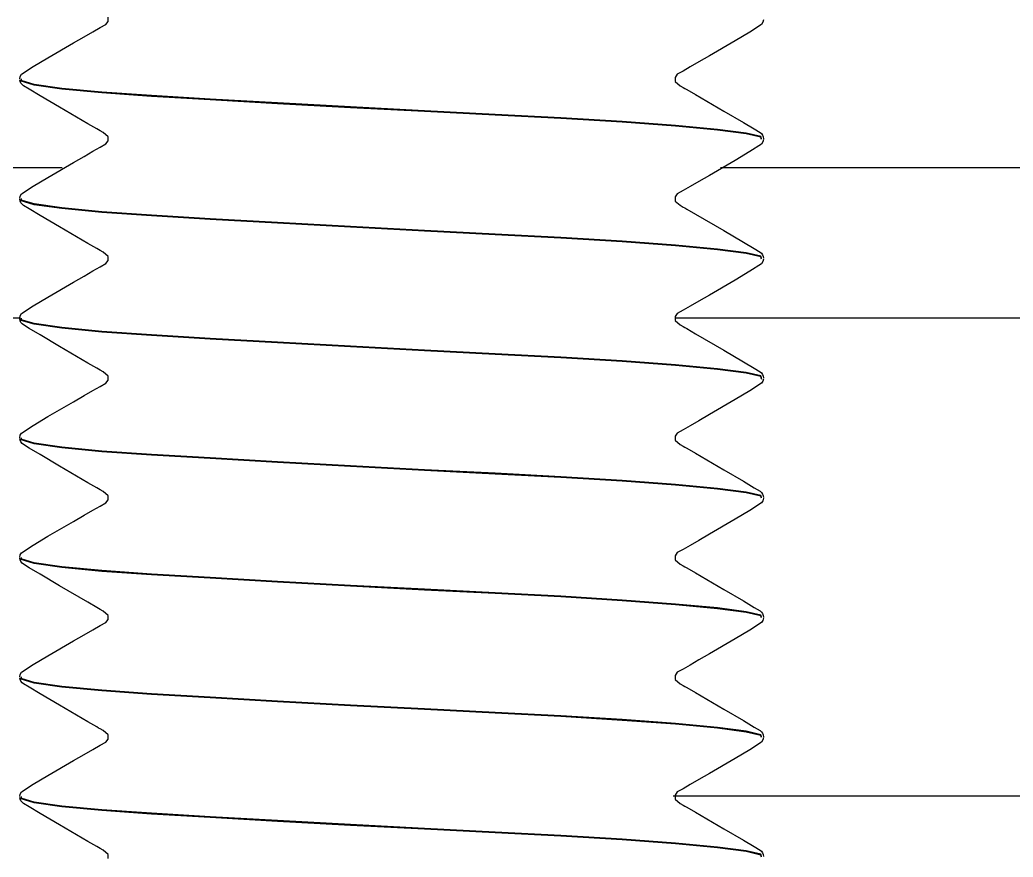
# Model space of a CAD drawing. Header units: millimetres. Extents: x -294625 to 2136527, y -251383 to 128331.
# Drawn here: x 1087776.65 to 1087782.45, y -78199.61 to -78194.72 of the extents above; entities that cross this region are included whole.
import ezdxf

# ---------------------------------------------------------------- set-up
doc = ezdxf.new("R2010")
doc.units = ezdxf.units.MM

# ---------------------------------------------------------------- blocks, each defined once
blk = doc.blocks.new('MB bom')
at = {"color": 8, "linetype": 'Continuous'}
for p, q in [((-199041.4727, 638674.5009), (-199041.4727, 638600.5749)), ((-199042.3508, 638600.3084), (-199042.3508, 638669.913)), ((-199045.1508, 638605.7107), (-199045.1508, 638600.297)), ((-199045.5073, 638600.8155), (-199045.4947, 638600.811)), ((-199045.5028, 638600.8154), (-199045.4906, 638600.811)), ((-199045.4922, 638600.8239), (-199045.5027, 638600.8254)), ((-199045.4947, 638600.811), (-199045.475, 638600.725)), ((-199045.4947, 638600.811), (-199045.4934, 638600.8052)), ((-199045.4821, 638600.8199), (-199045.4922, 638600.8239)), ((-199045.4906, 638600.811), (-199045.4709, 638600.725)), ((-199045.4732, 638600.8137), (-199045.4821, 638600.8199)), ((-199045.4663, 638600.8059), (-199045.4732, 638600.8137)), ((-199045.4459, 638600.7723), (-199045.4663, 638600.8059)), ((-199044.8341, 638600.8149), (-199044.8784, 638600.7472)), ((-199044.8214, 638600.8223), (-199044.8341, 638600.8149)), ((-199044.8073, 638600.8253), (-199044.8214, 638600.8223)), ((-199044.8073, 638600.8155), (-199044.7947, 638600.811)), ((-199044.8028, 638600.8154), (-199044.7906, 638600.811)), ((-199044.7922, 638600.8239), (-199044.8027, 638600.8254)), ((-199044.7947, 638600.811), (-199044.775, 638600.725)), ((-199044.7947, 638600.811), (-199044.7933, 638600.805)), ((-199044.7821, 638600.8199), (-199044.7922, 638600.8239)), ((-199044.7906, 638600.811), (-199044.7709, 638600.725)), ((-199044.7732, 638600.8137), (-199044.7821, 638600.8199)), ((-199044.7663, 638600.8059), (-199044.7732, 638600.8137)), ((-199044.7459, 638600.7723), (-199044.7663, 638600.8059)), ((-199044.1341, 638600.8149), (-199044.1784, 638600.7472)), ((-199044.1214, 638600.8223), (-199044.1341, 638600.8149)), ((-199044.1073, 638600.8253), (-199044.1214, 638600.8223)), ((-199044.1073, 638600.8155), (-199044.0947, 638600.811)), ((-199044.1028, 638600.8154), (-199044.0906, 638600.811)), ((-199044.0922, 638600.8239), (-199044.1027, 638600.8254)), ((-199044.0947, 638600.811), (-199044.075, 638600.725)), ((-199044.0947, 638600.811), (-199044.0935, 638600.8058)), ((-199044.0821, 638600.8199), (-199044.0922, 638600.8239)), ((-199044.0906, 638600.811), (-199044.0709, 638600.725)), ((-199044.0732, 638600.8137), (-199044.0821, 638600.8199)), ((-199044.0663, 638600.8059), (-199044.0732, 638600.8137)), ((-199044.0459, 638600.7723), (-199044.0663, 638600.8059)), ((-199043.4341, 638600.8149), (-199043.4784, 638600.7472)), ((-199043.4214, 638600.8223), (-199043.4341, 638600.8149)), ((-199043.4073, 638600.8253), (-199043.4214, 638600.8223)), ((-199043.4073, 638600.8155), (-199043.3947, 638600.811)), ((-199043.4028, 638600.8154), (-199043.3906, 638600.811)), ((-199043.3922, 638600.8239), (-199043.4027, 638600.8254)), ((-199043.3947, 638600.811), (-199043.375, 638600.725)), ((-199043.3947, 638600.811), (-199043.3934, 638600.8054)), ((-199043.3821, 638600.8199), (-199043.3922, 638600.8239)), ((-199043.3906, 638600.811), (-199043.3709, 638600.725)), ((-199043.3732, 638600.8137), (-199043.3821, 638600.8199)), ((-199043.3663, 638600.8059), (-199043.3732, 638600.8137)), ((-199043.3459, 638600.7723), (-199043.3663, 638600.8059)), ((-199042.7341, 638600.8149), (-199042.7784, 638600.7472)), ((-199042.7214, 638600.8223), (-199042.7341, 638600.8149)), ((-199042.7073, 638600.8253), (-199042.7214, 638600.8223)), ((-199042.7122, 638600.8172), (-199042.6947, 638600.811)), ((-199042.7073, 638600.8155), (-199042.6947, 638600.811)), ((-199042.7028, 638600.8154), (-199042.6906, 638600.811)), ((-199042.6922, 638600.8239), (-199042.7027, 638600.8254)), ((-199042.6947, 638600.811), (-199042.6933, 638600.8049)), ((-199042.6947, 638600.811), (-199042.675, 638600.725)), ((-199042.6821, 638600.8199), (-199042.6922, 638600.8239)), ((-199042.6906, 638600.811), (-199042.6709, 638600.725)), ((-199042.6732, 638600.8137), (-199042.6821, 638600.8199)), ((-199042.6663, 638600.8059), (-199042.6732, 638600.8137)), ((-199042.6459, 638600.7723), (-199042.6663, 638600.8059)), ((-199042.0341, 638600.8149), (-199042.0784, 638600.7472)), ((-199042.0214, 638600.8223), (-199042.0341, 638600.8149)), ((-199042.0073, 638600.8253), (-199042.0214, 638600.8223)), ((-199042.0073, 638600.8155), (-199041.9947, 638600.811)), ((-199042.0028, 638600.8154), (-199041.9906, 638600.811)), ((-199041.9922, 638600.8239), (-199042.0027, 638600.8254)), ((-199041.9947, 638600.811), (-199041.975, 638600.725)), ((-199041.9947, 638600.811), (-199041.9935, 638600.8058)), ((-199041.9821, 638600.8199), (-199041.9922, 638600.8239)), ((-199041.9906, 638600.811), (-199041.9709, 638600.725)), ((-199041.9732, 638600.8137), (-199041.9821, 638600.8199)), ((-199041.9663, 638600.8059), (-199041.9732, 638600.8137)), ((-199041.9459, 638600.7723), (-199041.9663, 638600.8059)), ((-199041.3341, 638600.8149), (-199041.3784, 638600.7472)), ((-199041.3214, 638600.8223), (-199041.3341, 638600.8149)), ((-199041.3073, 638600.8253), (-199041.3214, 638600.8223)), ((-199041.3073, 638600.8155), (-199041.2947, 638600.811)), ((-199041.3028, 638600.8154), (-199041.2906, 638600.811)), ((-199041.2922, 638600.8239), (-199041.3027, 638600.8254)), ((-199041.2947, 638600.811), (-199041.275, 638600.725)), ((-199041.2947, 638600.811), (-199041.2935, 638600.8055)), ((-199041.2821, 638600.8199), (-199041.2922, 638600.8239)), ((-199041.2906, 638600.811), (-199041.2709, 638600.725)), ((-199041.2732, 638600.8137), (-199041.2821, 638600.8199)), ((-199041.2663, 638600.8059), (-199041.2732, 638600.8137)), ((-199041.2459, 638600.7723), (-199041.2663, 638600.8059)), ((-199040.6341, 638600.8149), (-199040.6784, 638600.7472)), ((-199040.6214, 638600.8223), (-199040.6341, 638600.8149)), ((-199040.6073, 638600.8253), (-199040.6214, 638600.8223)), ((-199045.4077, 638600.7084), (-199045.4459, 638600.7723)), ((-199044.8784, 638600.7472), (-199044.9299, 638600.6605)), ((-199044.7077, 638600.7084), (-199044.7459, 638600.7723)), ((-199044.1784, 638600.7472), (-199044.2299, 638600.6605)), ((-199044.0077, 638600.7084), (-199044.0459, 638600.7723)), ((-199043.4784, 638600.7472), (-199043.5299, 638600.6605)), ((-199043.3077, 638600.7084), (-199043.3459, 638600.7723)), ((-199042.7784, 638600.7472), (-199042.8299, 638600.6605)), ((-199042.6077, 638600.7084), (-199042.6459, 638600.7723)), ((-199042.0784, 638600.7472), (-199042.1299, 638600.6605)), ((-199041.9077, 638600.7084), (-199041.9459, 638600.7723)), ((-199041.3784, 638600.7472), (-199041.4299, 638600.6605)), ((-199041.2077, 638600.7084), (-199041.2459, 638600.7723)), ((-199040.6784, 638600.7472), (-199040.7299, 638600.6605)), ((-199045.475, 638600.725), (-199045.4531, 638600.5577)), ((-199045.4709, 638600.725), (-199045.449, 638600.5577)), ((-199045.3407, 638600.5946), (-199045.4077, 638600.7084)), ((-199044.775, 638600.725), (-199044.7531, 638600.5577)), ((-199044.7709, 638600.725), (-199044.749, 638600.5577)), ((-199044.6407, 638600.5946), (-199044.7077, 638600.7084)), ((-199044.075, 638600.725), (-199044.0531, 638600.5577)), ((-199044.0709, 638600.725), (-199044.049, 638600.5577)), ((-199043.9407, 638600.5946), (-199044.0077, 638600.7084)), ((-199043.375, 638600.725), (-199043.3531, 638600.5577)), ((-199043.3709, 638600.725), (-199043.349, 638600.5577)), ((-199043.2407, 638600.5946), (-199043.3077, 638600.7084)), ((-199042.675, 638600.725), (-199042.6531, 638600.5577)), ((-199042.6709, 638600.725), (-199042.649, 638600.5577)), ((-199042.5407, 638600.5946), (-199042.6077, 638600.7084)), ((-199041.975, 638600.725), (-199041.9531, 638600.5577)), ((-199041.9709, 638600.725), (-199041.949, 638600.5577)), ((-199041.8407, 638600.5946), (-199041.9077, 638600.7084)), ((-199041.275, 638600.725), (-199041.2531, 638600.5577)), ((-199041.2709, 638600.725), (-199041.249, 638600.5577)), ((-199041.1407, 638600.5946), (-199041.2077, 638600.7084)), ((-199044.9299, 638600.6605), (-199045.0175, 638600.5103)), ((-199044.2299, 638600.6605), (-199044.3175, 638600.5103)), ((-199043.5299, 638600.6605), (-199043.6175, 638600.5103)), ((-199042.8299, 638600.6605), (-199042.9175, 638600.5103)), ((-199042.1299, 638600.6605), (-199042.2175, 638600.5103)), ((-199041.4299, 638600.6605), (-199041.5175, 638600.5103)), ((-199040.7299, 638600.6605), (-199040.8175, 638600.5103)), ((-199045.244, 638600.4284), (-199045.3407, 638600.5946)), ((-199044.544, 638600.4284), (-199044.6407, 638600.5946)), ((-199043.844, 638600.4284), (-199043.9407, 638600.5946)), ((-199043.144, 638600.4284), (-199043.2407, 638600.5946)), ((-199042.444, 638600.4284), (-199042.5407, 638600.5946)), ((-199041.744, 638600.4284), (-199041.8407, 638600.5946)), ((-199041.044, 638600.4284), (-199041.1407, 638600.5946)), ((-199045.4531, 638600.5577), (-199045.4299, 638600.3116)), ((-199045.449, 638600.5577), (-199045.4258, 638600.3116)), ((-199044.7531, 638600.5577), (-199044.7299, 638600.3116)), ((-199044.749, 638600.5577), (-199044.7258, 638600.3116)), ((-199044.0531, 638600.5577), (-199044.0299, 638600.3116)), ((-199044.049, 638600.5577), (-199044.0258, 638600.3116)), ((-199043.3531, 638600.5577), (-199043.3299, 638600.3116)), ((-199043.349, 638600.5577), (-199043.3258, 638600.3116)), ((-199042.6531, 638600.5577), (-199042.6299, 638600.3116)), ((-199042.649, 638600.5577), (-199042.6258, 638600.3116)), ((-199041.9531, 638600.5577), (-199041.9299, 638600.3116)), ((-199041.949, 638600.5577), (-199041.9258, 638600.3116)), ((-199041.2531, 638600.5577), (-199041.2299, 638600.3116)), ((-199041.249, 638600.5577), (-199041.2258, 638600.3116)), ((-199045.0175, 638600.5103), (-199045.0533, 638600.4486)), ((-199044.3175, 638600.5103), (-199044.3533, 638600.4486)), ((-199043.6175, 638600.5103), (-199043.6533, 638600.4486)), ((-199042.9175, 638600.5103), (-199042.9533, 638600.4486)), ((-199042.2175, 638600.5103), (-199042.2533, 638600.4486)), ((-199041.5175, 638600.5103), (-199041.5533, 638600.4486)), ((-199040.8175, 638600.5103), (-199040.8533, 638600.4486)), ((-199045.2142, 638600.3771), (-199045.244, 638600.4284)), ((-199045.0533, 638600.4486), (-199045.083, 638600.3972)), ((-199044.5142, 638600.3771), (-199044.544, 638600.4284)), ((-199044.3533, 638600.4486), (-199044.383, 638600.3972)), ((-199043.8142, 638600.3771), (-199043.844, 638600.4284)), ((-199043.6533, 638600.4486), (-199043.683, 638600.3972)), ((-199043.1142, 638600.3771), (-199043.144, 638600.4284)), ((-199042.9533, 638600.4486), (-199042.983, 638600.3972)), ((-199042.4142, 638600.3771), (-199042.444, 638600.4284)), ((-199042.2533, 638600.4486), (-199042.283, 638600.3972)), ((-199041.7142, 638600.3771), (-199041.744, 638600.4284)), ((-199041.5533, 638600.4486), (-199041.583, 638600.3972)), ((-199041.0142, 638600.3771), (-199041.044, 638600.4284)), ((-199040.8533, 638600.4486), (-199040.883, 638600.3972)), ((-199045.2082, 638600.3668), (-199045.2142, 638600.3771)), ((-199045.2026, 638600.3572), (-199045.2082, 638600.3668)), ((-199045.1925, 638600.3395), (-199045.2026, 638600.3572)), ((-199045.1067, 638600.3555), (-199045.1253, 638600.3215)), ((-199045.083, 638600.3972), (-199045.1067, 638600.3555)), ((-199044.5082, 638600.3668), (-199044.5142, 638600.3771)), ((-199044.5026, 638600.3572), (-199044.5082, 638600.3668)), ((-199044.4925, 638600.3395), (-199044.5026, 638600.3572)), ((-199044.4067, 638600.3555), (-199044.4253, 638600.3215)), ((-199044.383, 638600.3972), (-199044.4067, 638600.3555)), ((-199043.8082, 638600.3668), (-199043.8142, 638600.3771)), ((-199043.8026, 638600.3572), (-199043.8082, 638600.3668)), ((-199043.7925, 638600.3395), (-199043.8026, 638600.3572)), ((-199043.7067, 638600.3555), (-199043.7253, 638600.3215)), ((-199043.683, 638600.3972), (-199043.7067, 638600.3555)), ((-199043.1082, 638600.3668), (-199043.1142, 638600.3771)), ((-199043.1026, 638600.3572), (-199043.1082, 638600.3668)), ((-199043.0925, 638600.3395), (-199043.1026, 638600.3572)), ((-199043.0067, 638600.3555), (-199043.0253, 638600.3215)), ((-199042.983, 638600.3972), (-199043.0067, 638600.3555)), ((-199042.4082, 638600.3668), (-199042.4142, 638600.3771)), ((-199042.4026, 638600.3572), (-199042.4082, 638600.3668)), ((-199042.3925, 638600.3395), (-199042.4026, 638600.3572)), ((-199042.3067, 638600.3555), (-199042.3253, 638600.3215)), ((-199042.283, 638600.3972), (-199042.3067, 638600.3555)), ((-199041.7082, 638600.3668), (-199041.7142, 638600.3771)), ((-199041.7026, 638600.3572), (-199041.7082, 638600.3668)), ((-199041.6925, 638600.3395), (-199041.7026, 638600.3572)), ((-199041.6067, 638600.3555), (-199041.6253, 638600.3215)), ((-199041.583, 638600.3972), (-199041.6067, 638600.3555)), ((-199041.0082, 638600.3668), (-199041.0142, 638600.3771)), ((-199041.0026, 638600.3572), (-199041.0082, 638600.3668)), ((-199040.9925, 638600.3395), (-199041.0026, 638600.3572)), ((-199040.9067, 638600.3555), (-199040.9253, 638600.3215)), ((-199040.883, 638600.3972), (-199040.9067, 638600.3555)), ((-199045.4299, 638600.3116), (-199045.4067, 638599.999)), ((-199045.4258, 638600.3116), (-199045.4026, 638599.999)), ((-199045.1675, 638600.3099), (-199045.1925, 638600.3395)), ((-199045.1436, 638600.309), (-199045.1675, 638600.3099)), ((-199045.1253, 638600.3215), (-199045.1436, 638600.309)), ((-199044.7299, 638600.3116), (-199044.7067, 638599.999)), ((-199044.7258, 638600.3116), (-199044.7026, 638599.999)), ((-199044.4675, 638600.3099), (-199044.4925, 638600.3395)), ((-199044.4436, 638600.309), (-199044.4675, 638600.3099)), ((-199044.4253, 638600.3215), (-199044.4436, 638600.309)), ((-199044.0299, 638600.3116), (-199044.0067, 638599.999)), ((-199044.0258, 638600.3116), (-199044.0026, 638599.999)), ((-199043.7675, 638600.3099), (-199043.7925, 638600.3395)), ((-199043.7436, 638600.309), (-199043.7675, 638600.3099)), ((-199043.7253, 638600.3215), (-199043.7436, 638600.309)), ((-199043.3299, 638600.3116), (-199043.3067, 638599.999)), ((-199043.3258, 638600.3116), (-199043.3026, 638599.999)), ((-199043.0675, 638600.3099), (-199043.0925, 638600.3395)), ((-199043.0436, 638600.309), (-199043.0675, 638600.3099)), ((-199043.0253, 638600.3215), (-199043.0436, 638600.309)), ((-199042.6299, 638600.3116), (-199042.6067, 638599.999)), ((-199042.6258, 638600.3116), (-199042.6026, 638599.999)), ((-199042.3675, 638600.3099), (-199042.3925, 638600.3395)), ((-199042.3436, 638600.309), (-199042.3675, 638600.3099)), ((-199042.3253, 638600.3215), (-199042.3436, 638600.309)), ((-199041.9299, 638600.3116), (-199041.9067, 638599.999)), ((-199041.9258, 638600.3116), (-199041.9026, 638599.999)), ((-199041.6675, 638600.3099), (-199041.6925, 638600.3395)), ((-199041.6436, 638600.309), (-199041.6675, 638600.3099)), ((-199041.6253, 638600.3215), (-199041.6436, 638600.309)), ((-199041.2299, 638600.3116), (-199041.2067, 638599.999)), ((-199041.2258, 638600.3116), (-199041.2026, 638599.999)), ((-199040.9675, 638600.3099), (-199040.9925, 638600.3395)), ((-199040.9436, 638600.309), (-199040.9675, 638600.3099)), ((-199040.9253, 638600.3215), (-199040.9436, 638600.309)), ((-199045.4067, 638599.999), (-199045.3848, 638599.6402)), ((-199045.4026, 638599.999), (-199045.3807, 638599.6402)), ((-199044.7067, 638599.999), (-199044.6848, 638599.6402)), ((-199044.7026, 638599.999), (-199044.6807, 638599.6402)), ((-199044.0067, 638599.999), (-199043.9848, 638599.6402)), ((-199044.0026, 638599.999), (-199043.9807, 638599.6402)), ((-199043.3067, 638599.999), (-199043.2848, 638599.6402)), ((-199043.3026, 638599.999), (-199043.2807, 638599.6402)), ((-199042.6067, 638599.999), (-199042.5848, 638599.6402)), ((-199042.6026, 638599.999), (-199042.5807, 638599.6402)), ((-199041.9067, 638599.999), (-199041.8848, 638599.6402)), ((-199041.9026, 638599.999), (-199041.8807, 638599.6402)), ((-199041.2067, 638599.999), (-199041.1848, 638599.6402)), ((-199041.2026, 638599.999), (-199041.1807, 638599.6402)), ((-199045.3848, 638599.6402), (-199045.3651, 638599.2567)), ((-199045.3807, 638599.6402), (-199045.361, 638599.2567)), ((-199044.6848, 638599.6402), (-199044.6651, 638599.2567)), ((-199044.6807, 638599.6402), (-199044.661, 638599.2567)), ((-199043.9848, 638599.6402), (-199043.9651, 638599.2567)), ((-199043.9807, 638599.6402), (-199043.961, 638599.2567)), ((-199043.2848, 638599.6402), (-199043.2651, 638599.2567)), ((-199043.2807, 638599.6402), (-199043.261, 638599.2567)), ((-199042.5848, 638599.6402), (-199042.5651, 638599.2567)), ((-199042.5807, 638599.6402), (-199042.561, 638599.2567)), ((-199041.8848, 638599.6402), (-199041.8651, 638599.2567)), ((-199041.8807, 638599.6402), (-199041.861, 638599.2567)), ((-199041.1848, 638599.6402), (-199041.1651, 638599.2567)), ((-199041.1807, 638599.6402), (-199041.161, 638599.2567)), ((-199045.3651, 638599.2567), (-199045.344, 638598.8422)), ((-199045.361, 638599.2567), (-199045.3399, 638598.8422)), ((-199044.6651, 638599.2567), (-199044.644, 638598.8422)), ((-199044.661, 638599.2567), (-199044.6399, 638598.8422)), ((-199043.9651, 638599.2567), (-199043.944, 638598.8422)), ((-199043.961, 638599.2567), (-199043.9399, 638598.8422)), ((-199043.2651, 638599.2567), (-199043.244, 638598.8422)), ((-199043.261, 638599.2567), (-199043.2399, 638598.8422)), ((-199042.5651, 638599.2567), (-199042.544, 638598.8422)), ((-199042.561, 638599.2567), (-199042.5399, 638598.8422)), ((-199041.8651, 638599.2567), (-199041.844, 638598.8422)), ((-199041.861, 638599.2567), (-199041.8399, 638598.8422)), ((-199041.1651, 638599.2567), (-199041.144, 638598.8422)), ((-199041.161, 638599.2567), (-199041.1399, 638598.8422)), ((-199045.344, 638598.8422), (-199045.3211, 638598.4092)), ((-199045.3399, 638598.8422), (-199045.317, 638598.4092)), ((-199044.644, 638598.8422), (-199044.6211, 638598.4092)), ((-199044.6399, 638598.8422), (-199044.617, 638598.4092)), ((-199043.944, 638598.8422), (-199043.9211, 638598.4092)), ((-199043.9399, 638598.8422), (-199043.917, 638598.4092)), ((-199043.244, 638598.8422), (-199043.2211, 638598.4092)), ((-199043.2399, 638598.8422), (-199043.217, 638598.4092)), ((-199042.544, 638598.8422), (-199042.5211, 638598.4092)), ((-199042.5399, 638598.8422), (-199042.517, 638598.4092)), ((-199041.844, 638598.8422), (-199041.8211, 638598.4092)), ((-199041.8399, 638598.8422), (-199041.817, 638598.4092)), ((-199041.144, 638598.8422), (-199041.1211, 638598.4092)), ((-199041.1399, 638598.8422), (-199041.117, 638598.4092)), ((-199045.3211, 638598.4092), (-199045.2977, 638597.983)), ((-199045.317, 638598.4092), (-199045.2936, 638597.983)), ((-199044.6211, 638598.4092), (-199044.5977, 638597.983)), ((-199044.617, 638598.4092), (-199044.5936, 638597.983)), ((-199043.9211, 638598.4092), (-199043.8977, 638597.983)), ((-199043.917, 638598.4092), (-199043.8936, 638597.983)), ((-199043.2211, 638598.4092), (-199043.1977, 638597.983)), ((-199043.217, 638598.4092), (-199043.1936, 638597.983)), ((-199042.5211, 638598.4092), (-199042.4977, 638597.983)), ((-199042.517, 638598.4092), (-199042.4936, 638597.983)), ((-199041.8211, 638598.4092), (-199041.7977, 638597.983)), ((-199041.817, 638598.4092), (-199041.7936, 638597.983)), ((-199041.1211, 638598.4092), (-199041.0977, 638597.983)), ((-199041.117, 638598.4092), (-199041.0936, 638597.983)), ((-199045.2977, 638597.983), (-199045.2752, 638597.5887)), ((-199045.2936, 638597.983), (-199045.2711, 638597.5887)), ((-199044.5977, 638597.983), (-199044.5752, 638597.5887)), ((-199044.5936, 638597.983), (-199044.5711, 638597.5887)), ((-199043.8977, 638597.983), (-199043.8752, 638597.5887)), ((-199043.8936, 638597.983), (-199043.8711, 638597.5887)), ((-199043.1977, 638597.983), (-199043.1752, 638597.5887)), ((-199043.1936, 638597.983), (-199043.1711, 638597.5887)), ((-199042.4977, 638597.983), (-199042.4752, 638597.5887)), ((-199042.4936, 638597.983), (-199042.4711, 638597.5887)), ((-199041.7977, 638597.983), (-199041.7752, 638597.5887)), ((-199041.7936, 638597.983), (-199041.7711, 638597.5887)), ((-199041.0977, 638597.983), (-199041.0752, 638597.5887)), ((-199041.0936, 638597.983), (-199041.0711, 638597.5887)), ((-199045.2752, 638597.5887), (-199045.2549, 638597.2464)), ((-199045.2711, 638597.5887), (-199045.2508, 638597.2464)), ((-199044.5752, 638597.5887), (-199044.5549, 638597.2464)), ((-199044.5711, 638597.5887), (-199044.5508, 638597.2464)), ((-199043.8752, 638597.5887), (-199043.8549, 638597.2464)), ((-199043.8711, 638597.5887), (-199043.8508, 638597.2464)), ((-199043.1752, 638597.5887), (-199043.1549, 638597.2464)), ((-199043.1711, 638597.5887), (-199043.1508, 638597.2464)), ((-199042.4752, 638597.5887), (-199042.4549, 638597.2464)), ((-199042.4711, 638597.5887), (-199042.4508, 638597.2464)), ((-199041.7752, 638597.5887), (-199041.7549, 638597.2464)), ((-199041.7711, 638597.5887), (-199041.7508, 638597.2464)), ((-199041.0752, 638597.5887), (-199041.0549, 638597.2464)), ((-199041.0711, 638597.5887), (-199041.0508, 638597.2464)), ((-199045.2549, 638597.2464), (-199045.2346, 638596.9556)), ((-199045.2508, 638597.2464), (-199045.2305, 638596.9556)), ((-199044.5549, 638597.2464), (-199044.5346, 638596.9556)), ((-199044.5508, 638597.2464), (-199044.5305, 638596.9556)), ((-199043.8549, 638597.2464), (-199043.8346, 638596.9556)), ((-199043.8508, 638597.2464), (-199043.8305, 638596.9556)), ((-199043.1549, 638597.2464), (-199043.1346, 638596.9556)), ((-199043.1508, 638597.2464), (-199043.1305, 638596.9556)), ((-199042.4549, 638597.2464), (-199042.4346, 638596.9556)), ((-199042.4508, 638597.2464), (-199042.4305, 638596.9556)), ((-199041.7549, 638597.2464), (-199041.7346, 638596.9556)), ((-199041.7508, 638597.2464), (-199041.7305, 638596.9556)), ((-199041.0549, 638597.2464), (-199041.0346, 638596.9556)), ((-199041.0508, 638597.2464), (-199041.0305, 638596.9556)), ((-199045.516, 638596.9915), (-199045.4922, 638596.9914)), ((-199045.4922, 638596.9914), (-199045.4669, 638596.9624)), ((-199044.8525, 638596.9445), (-199044.8337, 638596.9786)), ((-199044.8337, 638596.9786), (-199044.816, 638596.9915)), ((-199044.816, 638596.9915), (-199044.7922, 638596.9914)), ((-199044.7922, 638596.9914), (-199044.7669, 638596.9624)), ((-199044.1525, 638596.9445), (-199044.1337, 638596.9786)), ((-199044.1337, 638596.9786), (-199044.116, 638596.9915)), ((-199044.116, 638596.9915), (-199044.0922, 638596.9914)), ((-199044.0922, 638596.9914), (-199044.0669, 638596.9624)), ((-199043.4525, 638596.9445), (-199043.4337, 638596.9786)), ((-199043.4337, 638596.9786), (-199043.416, 638596.9915)), ((-199043.416, 638596.9915), (-199043.3922, 638596.9914)), ((-199043.3922, 638596.9914), (-199043.3669, 638596.9624)), ((-199042.7525, 638596.9445), (-199042.7337, 638596.9786)), ((-199042.7337, 638596.9786), (-199042.716, 638596.9915)), ((-199042.716, 638596.9915), (-199042.6922, 638596.9914)), ((-199042.6922, 638596.9914), (-199042.6669, 638596.9624)), ((-199042.0525, 638596.9445), (-199042.0337, 638596.9786)), ((-199042.0337, 638596.9786), (-199042.016, 638596.9915)), ((-199042.016, 638596.9915), (-199041.9922, 638596.9914)), ((-199041.9922, 638596.9914), (-199041.9669, 638596.9624)), ((-199041.3525, 638596.9445), (-199041.3337, 638596.9786)), ((-199041.3337, 638596.9786), (-199041.316, 638596.9915)), ((-199041.316, 638596.9915), (-199041.2922, 638596.9914)), ((-199041.2922, 638596.9914), (-199041.2669, 638596.9624)), ((-199040.6525, 638596.9445), (-199040.6337, 638596.9786)), ((-199040.6337, 638596.9786), (-199040.616, 638596.9915)), ((-199040.616, 638596.9915), (-199040.5922, 638596.9914)), ((-199045.4669, 638596.9624), (-199045.457, 638596.9448)), ((-199045.457, 638596.9448), (-199045.4515, 638596.9353)), ((-199045.4515, 638596.9353), (-199045.4456, 638596.925)), ((-199045.4456, 638596.925), (-199045.4157, 638596.8736)), ((-199045.2346, 638596.9556), (-199045.2121, 638596.7205)), ((-199045.2305, 638596.9556), (-199045.208, 638596.7205)), ((-199044.8765, 638596.9026), (-199044.8525, 638596.9445)), ((-199044.7669, 638596.9624), (-199044.757, 638596.9448)), ((-199044.757, 638596.9448), (-199044.7515, 638596.9353)), ((-199044.7515, 638596.9353), (-199044.7456, 638596.925)), ((-199044.7456, 638596.925), (-199044.7157, 638596.8736)), ((-199044.5346, 638596.9556), (-199044.5121, 638596.7205)), ((-199044.5305, 638596.9556), (-199044.508, 638596.7205)), ((-199044.1765, 638596.9026), (-199044.1525, 638596.9445)), ((-199044.0669, 638596.9624), (-199044.057, 638596.9448)), ((-199044.057, 638596.9448), (-199044.0515, 638596.9353)), ((-199044.0515, 638596.9353), (-199044.0456, 638596.925)), ((-199044.0456, 638596.925), (-199044.0157, 638596.8736)), ((-199043.8346, 638596.9556), (-199043.8121, 638596.7205)), ((-199043.8305, 638596.9556), (-199043.808, 638596.7205)), ((-199043.4765, 638596.9026), (-199043.4525, 638596.9445)), ((-199043.3669, 638596.9624), (-199043.357, 638596.9448)), ((-199043.357, 638596.9448), (-199043.3515, 638596.9353)), ((-199043.3515, 638596.9353), (-199043.3456, 638596.925)), ((-199043.3456, 638596.925), (-199043.3157, 638596.8736)), ((-199043.1346, 638596.9556), (-199043.1121, 638596.7205)), ((-199043.1305, 638596.9556), (-199043.108, 638596.7205)), ((-199042.7765, 638596.9026), (-199042.7525, 638596.9445)), ((-199042.6669, 638596.9624), (-199042.657, 638596.9448)), ((-199042.657, 638596.9448), (-199042.6515, 638596.9353)), ((-199042.6515, 638596.9353), (-199042.6456, 638596.925)), ((-199042.6456, 638596.925), (-199042.6157, 638596.8736)), ((-199042.4346, 638596.9556), (-199042.4121, 638596.7205)), ((-199042.4305, 638596.9556), (-199042.408, 638596.7205)), ((-199042.0765, 638596.9026), (-199042.0525, 638596.9445)), ((-199041.9669, 638596.9624), (-199041.957, 638596.9448)), ((-199041.957, 638596.9448), (-199041.9515, 638596.9353)), ((-199041.9515, 638596.9353), (-199041.9456, 638596.925)), ((-199041.9456, 638596.925), (-199041.9157, 638596.8736)), ((-199041.7346, 638596.9556), (-199041.7121, 638596.7205)), ((-199041.7305, 638596.9556), (-199041.708, 638596.7205)), ((-199041.3765, 638596.9026), (-199041.3525, 638596.9445)), ((-199041.2669, 638596.9624), (-199041.257, 638596.9448)), ((-199041.257, 638596.9448), (-199041.2515, 638596.9353)), ((-199041.2515, 638596.9353), (-199041.2456, 638596.925)), ((-199041.2456, 638596.925), (-199041.2157, 638596.8736)), ((-199041.0346, 638596.9556), (-199041.0121, 638596.7205)), ((-199041.0305, 638596.9556), (-199041.008, 638596.7205)), ((-199040.6765, 638596.9026), (-199040.6525, 638596.9445)), ((-199045.4157, 638596.8736), (-199045.3186, 638596.7072)), ((-199044.9064, 638596.8511), (-199044.8765, 638596.9026)), ((-199044.7157, 638596.8736), (-199044.6186, 638596.7072)), ((-199044.2064, 638596.8511), (-199044.1765, 638596.9026)), ((-199044.0157, 638596.8736), (-199043.9186, 638596.7072)), ((-199043.5064, 638596.8511), (-199043.4765, 638596.9026)), ((-199043.3157, 638596.8736), (-199043.2186, 638596.7072)), ((-199042.8064, 638596.8511), (-199042.7765, 638596.9026)), ((-199042.6157, 638596.8736), (-199042.5186, 638596.7072)), ((-199042.1064, 638596.8511), (-199042.0765, 638596.9026)), ((-199041.9157, 638596.8736), (-199041.8186, 638596.7072)), ((-199041.4064, 638596.8511), (-199041.3765, 638596.9026)), ((-199041.2157, 638596.8736), (-199041.1186, 638596.7072)), ((-199040.7064, 638596.8511), (-199040.6765, 638596.9026)), ((-199044.9421, 638596.7895), (-199044.9064, 638596.8511)), ((-199044.2421, 638596.7895), (-199044.2064, 638596.8511)), ((-199043.5421, 638596.7895), (-199043.5064, 638596.8511)), ((-199042.8421, 638596.7895), (-199042.8064, 638596.8511)), ((-199042.1421, 638596.7895), (-199042.1064, 638596.8511)), ((-199041.4421, 638596.7895), (-199041.4064, 638596.8511)), ((-199040.7421, 638596.7895), (-199040.7064, 638596.8511)), ((-199045.0294, 638596.6394), (-199044.9421, 638596.7895)), ((-199044.3294, 638596.6394), (-199044.2421, 638596.7895)), ((-199043.6294, 638596.6394), (-199043.5421, 638596.7895)), ((-199042.9294, 638596.6394), (-199042.8421, 638596.7895)), ((-199042.2294, 638596.6394), (-199042.1421, 638596.7895)), ((-199041.5294, 638596.6394), (-199041.4421, 638596.7895)), ((-199040.8294, 638596.6394), (-199040.7421, 638596.7895)), ((-199045.3186, 638596.7072), (-199045.2514, 638596.5935)), ((-199045.2121, 638596.7205), (-199045.1888, 638596.5593)), ((-199045.208, 638596.7205), (-199045.1847, 638596.5593)), ((-199044.6186, 638596.7072), (-199044.5514, 638596.5935)), ((-199044.5121, 638596.7205), (-199044.4888, 638596.5593)), ((-199044.508, 638596.7205), (-199044.4847, 638596.5593)), ((-199043.9186, 638596.7072), (-199043.8514, 638596.5935)), ((-199043.8121, 638596.7205), (-199043.7888, 638596.5593)), ((-199043.808, 638596.7205), (-199043.7847, 638596.5593)), ((-199043.2186, 638596.7072), (-199043.1514, 638596.5935)), ((-199043.1121, 638596.7205), (-199043.0888, 638596.5593)), ((-199043.108, 638596.7205), (-199043.0847, 638596.5593)), ((-199042.5186, 638596.7072), (-199042.4514, 638596.5935)), ((-199042.4121, 638596.7205), (-199042.3888, 638596.5593)), ((-199042.408, 638596.7205), (-199042.3847, 638596.5593)), ((-199041.8186, 638596.7072), (-199041.7514, 638596.5935)), ((-199041.7121, 638596.7205), (-199041.6888, 638596.5593)), ((-199041.708, 638596.7205), (-199041.6847, 638596.5593)), ((-199041.4727, 638596.7236), (-199041.4727, 638590.7682)), ((-199041.1186, 638596.7072), (-199041.0514, 638596.5935)), ((-199041.0121, 638596.7205), (-199040.9888, 638596.5593)), ((-199041.008, 638596.7205), (-199040.9847, 638596.5593)), ((-199045.0807, 638596.5526), (-199045.0294, 638596.6394)), ((-199044.3807, 638596.5526), (-199044.3294, 638596.6394)), ((-199043.6807, 638596.5526), (-199043.6294, 638596.6394)), ((-199042.9807, 638596.5526), (-199042.9294, 638596.6394)), ((-199042.2807, 638596.5526), (-199042.2294, 638596.6394)), ((-199041.5807, 638596.5526), (-199041.5294, 638596.6394)), ((-199040.8807, 638596.5526), (-199040.8294, 638596.6394)), ((-199045.2514, 638596.5935), (-199045.2132, 638596.5296)), ((-199044.5514, 638596.5935), (-199044.5132, 638596.5296)), ((-199043.8514, 638596.5935), (-199043.8132, 638596.5296)), ((-199043.1514, 638596.5935), (-199043.1132, 638596.5296)), ((-199042.4514, 638596.5935), (-199042.4132, 638596.5296)), ((-199041.7514, 638596.5935), (-199041.7132, 638596.5296)), ((-199041.0514, 638596.5935), (-199041.0132, 638596.5296)), ((-199045.2132, 638596.5296), (-199045.1929, 638596.496)), ((-199045.1888, 638596.5593), (-199045.1659, 638596.4822)), ((-199045.1847, 638596.5593), (-199045.1618, 638596.4822)), ((-199045.1254, 638596.4851), (-199045.0807, 638596.5526)), ((-199044.5132, 638596.5296), (-199044.4929, 638596.496)), ((-199044.4888, 638596.5593), (-199044.4659, 638596.4822)), ((-199044.4847, 638596.5593), (-199044.4618, 638596.4822)), ((-199044.4254, 638596.4851), (-199044.3807, 638596.5526)), ((-199043.8132, 638596.5296), (-199043.7929, 638596.496)), ((-199043.7888, 638596.5593), (-199043.7659, 638596.4822)), ((-199043.7847, 638596.5593), (-199043.7618, 638596.4822)), ((-199043.7254, 638596.4851), (-199043.6807, 638596.5526)), ((-199043.1132, 638596.5296), (-199043.0929, 638596.496)), ((-199043.0888, 638596.5593), (-199043.0659, 638596.4822)), ((-199043.0847, 638596.5593), (-199043.0618, 638596.4822)), ((-199043.0254, 638596.4851), (-199042.9807, 638596.5526)), ((-199042.4132, 638596.5296), (-199042.3929, 638596.496)), ((-199042.3888, 638596.5593), (-199042.3659, 638596.4822)), ((-199042.3847, 638596.5593), (-199042.3618, 638596.4822)), ((-199042.3254, 638596.4851), (-199042.2807, 638596.5526)), ((-199041.7132, 638596.5296), (-199041.6929, 638596.496)), ((-199041.6888, 638596.5593), (-199041.6659, 638596.4822)), ((-199041.6847, 638596.5593), (-199041.6618, 638596.4822)), ((-199041.6254, 638596.4851), (-199041.5807, 638596.5526)), ((-199041.0132, 638596.5296), (-199040.9929, 638596.496)), ((-199040.9888, 638596.5593), (-199040.9659, 638596.4822)), ((-199040.9847, 638596.5593), (-199040.9618, 638596.4822)), ((-199040.9254, 638596.4851), (-199040.8807, 638596.5526)), ((-199045.1929, 638596.496), (-199045.1862, 638596.4881)), ((-199045.1862, 638596.4881), (-199045.1776, 638596.4817)), ((-199045.1776, 638596.4817), (-199045.1677, 638596.4774)), ((-199045.1677, 638596.4774), (-199045.1573, 638596.4755)), ((-199045.1659, 638596.4822), (-199045.1573, 638596.4853)), ((-199045.1618, 638596.4822), (-199045.1528, 638596.4854)), ((-199045.1527, 638596.4754), (-199045.1384, 638596.4781)), ((-199045.1384, 638596.4781), (-199045.1254, 638596.4851)), ((-199044.4929, 638596.496), (-199044.4862, 638596.4881)), ((-199044.4862, 638596.4881), (-199044.4776, 638596.4817)), ((-199044.4776, 638596.4817), (-199044.4677, 638596.4774)), ((-199044.4677, 638596.4774), (-199044.4573, 638596.4755)), ((-199044.4659, 638596.4822), (-199044.4573, 638596.4853)), ((-199044.4618, 638596.4822), (-199044.4528, 638596.4854)), ((-199044.4527, 638596.4754), (-199044.4384, 638596.4781)), ((-199044.4384, 638596.4781), (-199044.4254, 638596.4851)), ((-199043.7929, 638596.496), (-199043.7862, 638596.4881)), ((-199043.7862, 638596.4881), (-199043.7776, 638596.4817)), ((-199043.7776, 638596.4817), (-199043.7677, 638596.4774)), ((-199043.7677, 638596.4774), (-199043.7573, 638596.4755)), ((-199043.7659, 638596.4822), (-199043.7573, 638596.4853)), ((-199043.7618, 638596.4822), (-199043.7528, 638596.4854)), ((-199043.7527, 638596.4754), (-199043.7384, 638596.4781)), ((-199043.7384, 638596.4781), (-199043.7254, 638596.4851)), ((-199043.0929, 638596.496), (-199043.0862, 638596.4881)), ((-199043.0862, 638596.4881), (-199043.0776, 638596.4817)), ((-199043.0776, 638596.4817), (-199043.0677, 638596.4774)), ((-199043.0677, 638596.4774), (-199043.0573, 638596.4755)), ((-199043.0659, 638596.4822), (-199043.0573, 638596.4853)), ((-199043.0618, 638596.4822), (-199043.0528, 638596.4854)), ((-199043.0527, 638596.4754), (-199043.0384, 638596.4781)), ((-199043.0384, 638596.4781), (-199043.0254, 638596.4851)), ((-199042.3929, 638596.496), (-199042.3862, 638596.4881)), ((-199042.3862, 638596.4881), (-199042.3776, 638596.4817)), ((-199042.3776, 638596.4817), (-199042.3677, 638596.4774)), ((-199042.3677, 638596.4774), (-199042.3573, 638596.4755)), ((-199042.3659, 638596.4822), (-199042.3573, 638596.4853)), ((-199042.3618, 638596.4822), (-199042.3528, 638596.4854)), ((-199042.3527, 638596.4754), (-199042.3384, 638596.4781)), ((-199042.3508, 638591.7608), (-199042.3508, 638596.4796)), ((-199042.3384, 638596.4781), (-199042.3254, 638596.4851)), ((-199041.6929, 638596.496), (-199041.6862, 638596.4881)), ((-199041.6862, 638596.4881), (-199041.6776, 638596.4817)), ((-199041.6776, 638596.4817), (-199041.6677, 638596.4774)), ((-199041.6677, 638596.4774), (-199041.6573, 638596.4755)), ((-199041.6659, 638596.4822), (-199041.6573, 638596.4853)), ((-199041.6618, 638596.4822), (-199041.6528, 638596.4854)), ((-199041.6527, 638596.4754), (-199041.6384, 638596.4781)), ((-199041.6384, 638596.4781), (-199041.6254, 638596.4851)), ((-199040.9929, 638596.496), (-199040.9862, 638596.4881)), ((-199040.9862, 638596.4881), (-199040.9776, 638596.4817)), ((-199040.9776, 638596.4817), (-199040.9677, 638596.4774)), ((-199040.9677, 638596.4774), (-199040.9573, 638596.4755)), ((-199040.9659, 638596.4822), (-199040.9573, 638596.4853)), ((-199040.9618, 638596.4822), (-199040.9528, 638596.4854)), ((-199040.9527, 638596.4754), (-199040.9384, 638596.4781)), ((-199040.9384, 638596.4781), (-199040.9254, 638596.4851))]:
    blk.add_line(p, q, dxfattribs=at)
blk = doc.blocks.new('PMBCB')
h = blk.add_hatch()
h.set_pattern_fill('BTCT2', color=8, scale=30, pattern_type=2)
h.set_pattern_definition([(50, (-27194.2, -11189.96), (215.17805, -18.8256), [22.5, -247.5]), (355, (-27194.2, -11189.96), (-41.6254, 225.6576), [18, -198]), (100.4514, (-27176.26, -11191.53), (173.5528, 206.8319), [19.122, -210.3426]), (46.1842, (-27194.2, -11129.96), (320.1723, -49.6557), [33.75, -371.25]), (96.6356, (-27167.5, -11134.1), (280.3988, 292.2354), [28.683, -315.514]), (351.1842, (-27194.2, -11129.96), (280.3986, 292.2356), [27, -297]), (21, (-27164.2, -11144.96), (179.0721, -120.7857), [22.5, -247.5]), (326, (-27164.2, -11144.96), (72.9946, 217.545), [18, -198]), (71.4514, (-27149.27, -11155.03), (252.0668, 96.7591), [19.122, -210.3426]), (37.5, (-27194.194, -11189.96), (3.64796, 99.86816), [0, -195.6, 0, -201, 0, -198.75]), (7.5, (-27194.19, -11189.96), (78.92086, 118.3235), [0, -114.6, 0, -191.1, 0, -75.75]), (327.5, (-27261.094, -11189.96), (160.14673, -6.76646), [0, -75, 0, -234, 0, -310.5]), (317.5, (-27291.1, -11189.96), (174.95585, 30.0315), [0, -97.5, 0, -155.4, 0, -220.5]), (45, (-27194.19, -11189.96), (-63.6396, 63.6396), []), (45, (-27194.19, -11168.96), (-63.6396, 63.6396), [])])
h.paths.add_polyline_path([(6600, 2700), (-2900, 2700), (-2900, -200), (6600, -200)])
h.paths.add_polyline_path([(5000, 2500), (5000, 0), (0, 0), (0, 2500)], flags=16)
h.paths.add_polyline_path([(5200, 2500), (6400, 2500), (6400, 0), (5200, 0)], flags=16)
h.paths.add_polyline_path([(-200, 2500), (-200, 0), (-2700, 0), (-2700, 2500)], flags=16)
h.paths.add_polyline_path([(5350.968, 389.3406), (6075.7299, 389.3406), (6075.7299, 539.3406), (5350.968, 539.3406)], flags=0)
h.paths.add_polyline_path([(5451.738, 547.3511), (5986.0238, 547.3511), (5986.0238, 775.9226), (5451.738, 775.9226)], flags=0)
h.paths.add_polyline_path([(4155.0524, 389.3406), (4879.8143, 389.3406), (4879.8143, 539.3406), (4155.0524, 539.3406)], flags=0)
h.paths.add_polyline_path([(4255.8224, 547.3511), (4790.1081, 547.3511), (4790.1081, 775.9226), (4255.8224, 775.9226)], flags=0)
h.paths.add_polyline_path([(-1032.1244, 389.3406), (-307.3625, 389.3406), (-307.3625, 539.3406), (-1032.1244, 539.3406)], flags=0)
h.paths.add_polyline_path([(-931.3543, 547.3511), (-397.0686, 547.3511), (-397.0686, 775.9226), (-931.3543, 775.9226)], flags=0)
at = {"color": 8, "xscale": -0.998699011935332, "yscale": 0.998699011935332, "zscale": 0.998699011935332, "rotation": 270}
blk.add_blockref('MB bom', (-637462.7428, 200790.9545), dxfattribs=at)

msp = doc.modelspace()

# ---------------------------------------------------------------- block references
msp.add_blockref('PMBCB', (1087473.7249, -80204.0119))

doc.saveas('drawing.dxf')
